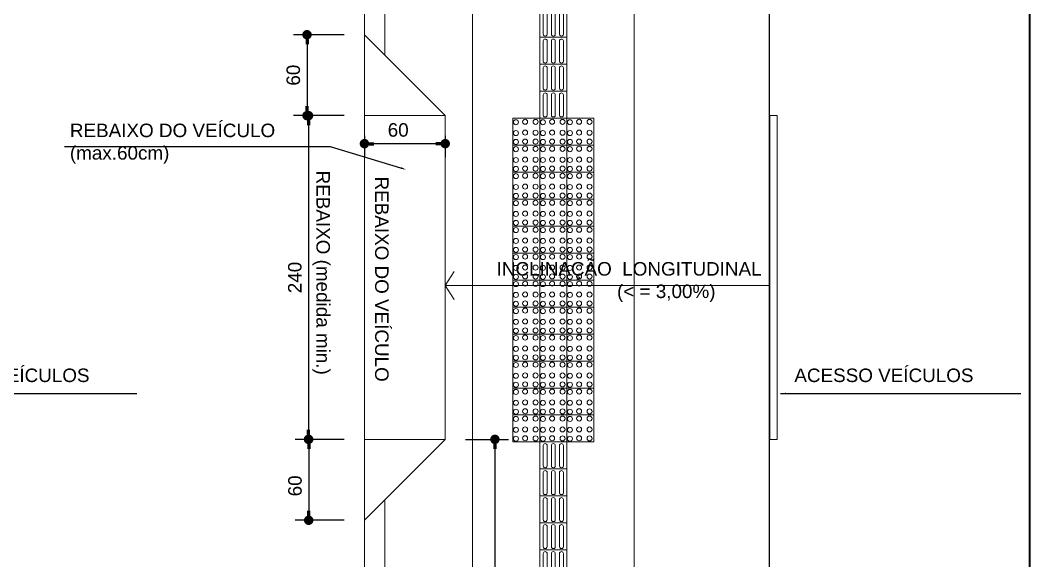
# Model space of a CAD drawing. Header units: millimetres. Extents: x 2084 to 63904, y -2368 to 2343.
# Drawn here: x 63156 to 63904, y -1231 to -830 of the extents above; entities that cross this region are included whole.
import ezdxf
from ezdxf import colors
from ezdxf.entities.mleader import LeaderData, LeaderLine
from ezdxf.math import Vec2, Vec3

# ---------------------------------------------------------------- set-up
doc = ezdxf.new("R2010")
doc.units = ezdxf.units.MM
doc.header["$PDMODE"] = 2
doc.layers.get('0').update_dxf_attribs({"color": 8})
doc.layers.get('Defpoints').update_dxf_attribs({"lineweight": 0})
for name, color, linetype in [('01', 1, 'Continuous'), ('LINHAS', 3, 'Continuous'), ('TEXTO', 2, 'Continuous')]:
    doc.layers.add(name, color=color, linetype=linetype)
for name, color, linetype, lineweight in [('BLOCOS', 1, 'Continuous', 5), ('COTAS', 1, 'Continuous', 0), ('P1', 1, 'Continuous', 5), ('P4', 4, 'Continuous', 40), ('P6', 6, 'Continuous', 60), ('PASSEIO PÚBLIOO', 252, 'Continuous', 13), ('PISO PODOTÁTIL-ALERTA', 1, 'Continuous', 5)]:
    doc.layers.add(name, color=color, linetype=linetype, lineweight=lineweight)
doc.styles.get("Standard").update_dxf_attribs({"font": 'arial.ttf'})
doc.dimstyles.new('1-50', dxfattribs={"dimtxt": 10, "dimasz": 7, "dimexe": 10, "dimexo": 15, "dimgap": 5, "dimtad": 1, "dimdec": 0, "dimtxsty": 'Standard', "dimblk": 'DOT', "dimcen": 2.5, "dimclrd": 5, "dimclre": 5, "dimclrt": 7, "dimadec": 0, "dimazin": 0, "dimtfac": 1, "dimtdec": 0, "dimtmove": 0, "dimatfit": 3, "dimldrblk": 'DOT', "dimfxl": 10, "dimarcsym": 0})

# ---------------------------------------------------------------- blocks, each defined once
blk = doc.blocks.new('DOT')
at = {"layer": 'P6', "color": 0, "linetype": 'ByBlock'}
blk.add_line((-0.5, 0), (-1, 0), dxfattribs=at)
at = {"layer": 'P6', "color": 0, "linetype": 'ByBlock', "const_width": 0.5}
blk.add_lwpolyline([(-0.25, 0, 1), (0.25, 0, 1)], format="xyb", close=True, dxfattribs=at)
blk = doc.blocks.new('*D70')
at = {"layer": 'BLOCOS', "color": 5, "lineweight": -2, "transparency": 16777216}
for p, q in [((63396.4, -1141), (63360.08, -1141)), ((63370.08, -1148), (63370.08, -1194)), ((63396.4, -1201), (63360.08, -1201))]:
    blk.add_line(p, q, dxfattribs=at)
at = {"layer": 'Defpoints', "color": 0, "transparency": 16777216}
for p in [(63411.4, -1141), (63370.08, -1201), (63411.4, -1201, 10)]:
    blk.add_point(p, dxfattribs=at)
at = {"layer": 'BLOCOS', "color": 5, "lineweight": -2, "transparency": 16777216, "xscale": 7, "yscale": 7, "zscale": 7}
for p, rotation in [((63370.08, -1141), 90), ((63370.08, -1201), 270)]:
    blk.add_blockref('DOT', p, dxfattribs=dict(at, rotation=rotation))
at = {"layer": 'BLOCOS', "color": 7, "transparency": 16777216, "insert": (63359.97, -1175.49), "char_height": 10, "attachment_point": 5, "rotation": 90}
blk.add_mtext('60', dxfattribs=at)
blk = doc.blocks.new('_DOT')
at = {"color": 0, "linetype": 'ByBlock', "lineweight": -2}
blk.add_line((-0.5, 0), (-1, 0), dxfattribs=at)
at = {"linetype": 'ByBlock', "lineweight": -2, "const_width": 0.5}
blk.add_lwpolyline([(-0.25, 0, 1), (0.25, 0, 1)], format="xyb", close=True, dxfattribs=at)
blk = doc.blocks.new('*D73')
at = {"layer": 'BLOCOS', "color": 5, "lineweight": -2, "transparency": 16777216}
for p, q in [((63411.4, -916), (63411.4, -931.77)), ((63471.29, -916), (63471.29, -931.77)), ((63464.29, -921.77), (63418.4, -921.77))]:
    blk.add_line(p, q, dxfattribs=at)
at = {"layer": 'Defpoints', "color": 0, "transparency": 16777216}
for p in [(63411.4, -901), (63471.29, -901), (63411.4, -921.77)]:
    blk.add_point(p, dxfattribs=at)
at = {"layer": 'BLOCOS', "color": 5, "lineweight": -2, "transparency": 16777216, "xscale": 7, "yscale": 7, "zscale": 7, "rotation": 180}
blk.add_blockref('DOT', (63411.4, -921.77), dxfattribs=at)
at = {"layer": 'BLOCOS', "color": 5, "lineweight": -2, "transparency": 16777216, "xscale": 7, "yscale": 7, "zscale": 7}
blk.add_blockref('DOT', (63471.29, -921.77), dxfattribs=at)
at = {"layer": 'BLOCOS', "color": 7, "transparency": 16777216, "insert": (63436.4, -911.66), "char_height": 10, "attachment_point": 5}
blk.add_mtext('60', dxfattribs=at)
blk = doc.blocks.new('*D71')
at = {"color": 5, "lineweight": -2, "transparency": 16777216}
for p, q in [((63396.4, -901), (63359.94, -901)), ((63369.94, -908), (63369.94, -1134)), ((63396.4, -1141), (63359.94, -1141))]:
    blk.add_line(p, q, dxfattribs=at)
at = {"layer": 'Defpoints', "color": 0, "transparency": 16777216}
for p in [(63411.4, -901), (63369.94, -1141), (63411.4, -1141)]:
    blk.add_point(p, dxfattribs=at)
at = {"color": 5, "lineweight": -2, "transparency": 16777216, "xscale": 7, "yscale": 7, "zscale": 7}
for p, rotation in [((63369.94, -901), 90), ((63369.94, -1141), 270)]:
    blk.add_blockref('DOT', p, dxfattribs=dict(at, rotation=rotation))
at = {"color": 7, "transparency": 16777216, "insert": (63359.84, -1021), "char_height": 10, "attachment_point": 5, "rotation": 90}
blk.add_mtext('240', dxfattribs=at)
blk = doc.blocks.new('*D72')
at = {"color": 5, "lineweight": -2, "transparency": 16777216}
for p, q in [((63396.4, -841), (63358.83, -841)), ((63368.83, -848), (63368.83, -894)), ((63396.4, -901), (63358.83, -901))]:
    blk.add_line(p, q, dxfattribs=at)
at = {"layer": 'Defpoints', "color": 0, "transparency": 16777216}
for p in [(63411.4, -841, 10), (63368.83, -901), (63411.4, -901, 10)]:
    blk.add_point(p, dxfattribs=at)
at = {"color": 5, "lineweight": -2, "transparency": 16777216, "xscale": 7, "yscale": 7, "zscale": 7}
for p, rotation in [((63368.83, -841), 90), ((63368.83, -901), 270)]:
    blk.add_blockref('DOT', p, dxfattribs=dict(at, rotation=rotation))
at = {"color": 7, "transparency": 16777216, "insert": (63358.72, -871), "char_height": 10, "attachment_point": 5, "rotation": 90}
blk.add_mtext('60', dxfattribs=at)
blk = doc.blocks.new('Piso tátil direcional')
for p, q in [((0, 0), (20, 0)), ((0, 0), (0, -20)), ((20, 0), (20, -20)), ((2.71, -2.52), (17.6, -2.52)), ((17.6, -5.44), (2.71, -5.44)), ((2.71, -8.54), (17.6, -8.54)), ((17.6, -11.46), (2.71, -11.46)), ((17.6, -14.56), (2.71, -14.56)), ((20, -20), (0, -20)), ((2.71, -17.48), (17.6, -17.48))]:
    blk.add_line(p, q)
for centre, start, end in [((2.71, -3.98), 90, 270), ((2.71, -3.98), 90, 270), ((17.6, -3.98), 270, 90), ((2.71, -10), 90, 270), ((2.71, -10), 90, 270), ((2.71, -16.02), 90, 270), ((2.71, -16.02), 90, 270), ((17.6, -10), 270, 90), ((17.6, -16.02), 270, 90)]:
    blk.add_arc(centre, 1.46, start, end)
blk = doc.blocks.new('*D118')
at = {"layer": 'COTAS', "color": 5, "lineweight": -2, "transparency": 16777216}
for p, q in [((63486.29, -1141), (63518.09, -1141)), ((63508.09, -1148), (63508.09, -1389.03)), ((63486.29, -1396.03), (63518.09, -1396.03))]:
    blk.add_line(p, q, dxfattribs=at)
at = {"layer": 'Defpoints', "color": 0, "transparency": 16777216}
for p in [(63471.29, -1141, -10), (63471.29, -1396.03), (63508.09, -1396.03)]:
    blk.add_point(p, dxfattribs=at)
at = {"layer": 'COTAS', "color": 5, "lineweight": -2, "transparency": 16777216, "xscale": 7, "yscale": 7, "zscale": 7}
for p, rotation in [((63508.09, -1141), 90), ((63508.09, -1396.03), 270)]:
    blk.add_blockref('DOT', p, dxfattribs=dict(at, rotation=rotation))
at = {"layer": 'COTAS', "color": 7, "transparency": 16777216, "insert": (63497.99, -1268.52), "char_height": 10, "attachment_point": 5, "rotation": 90}
blk.add_mtext('255', dxfattribs=at)
blk = doc.blocks.new('Piso tátil alerta')
for p, q in [((-20, 0), (0, 0)), ((-20, 0), (-20, -20)), ((0, 0), (0, -20)), ((0, -20), (-20, -20))]:
    blk.add_line(p, q)
for centre in [(-17.71, -2.43), (-17.71, -9.04), (-10.91, -2.74), (-3.18, -2.67), (-3.18, -9.28), (-10.91, -9.34), (-17.71, -17.08), (-10.91, -17.38), (-3.18, -17.32)]:
    blk.add_circle(centre, 1.86)

msp = doc.modelspace()

# ---------------------------------------------------------------- linework, layer by layer
at = {"layer": '01'}
for p, q in [((63064.67, -1107.04), (63232.01, -1107.04)), ((63719.75, -1107.04), (63887.09, -1107.04))]:
    msp.add_line(p, q, dxfattribs=at)
at = {"layer": 'BLOCOS'}
for points in [[(63477.93, -1016.5), (63471.29, -1026.85)], [(63477.93, -1037.2), (63471.29, -1026.85)]]:
    msp.add_lwpolyline(points, dxfattribs=at)
at = {"layer": 'COTAS'}
msp.add_line((63471.29, -1026.85), (63711.24, -1026.85), dxfattribs=at)
at = {"layer": 'COTAS', "elevation": -10}
msp.add_lwpolyline([(63711.85, -1141), (63717.28, -1141), (63717.28, -901), (63711.85, -901)], close=True, dxfattribs=at)
at = {"layer": 'LINHAS'}
msp.add_line((63711.24, -692.23), (63711.24, -1542.2), dxfattribs=at)
at = {"layer": 'P1'}
for p, q in [((63411.4, -692.23), (63411.4, -1542.93)), ((63426.4, -692.23), (63426.4, -856.03)), ((63411.4, -841, -10), (63471.29, -901, -10)), ((63471.29, -901, -10), (63411.4, -901, -10)), ((63471.29, -1141, -10), (63471.29, -901, -10)), ((63471.29, -1141, -10), (63411.4, -1141, -10)), ((63411.4, -1201), (63471.29, -1141, -10)), ((63426.4, -1185.98), (63426.4, -1542.93))]:
    msp.add_line(p, q, dxfattribs=at)
at = {"layer": 'P4'}
msp.add_line((63904.5, -2368.06), (63904.5, -388.48), dxfattribs=at)
at = {"layer": 'PASSEIO PÚBLIOO'}
for p, q in [((63491.4, -692.23), (63491.4, -1542.93)), ((63611.4, -692.23), (63611.4, -1542.93))]:
    msp.add_line(p, q, dxfattribs=at)

# ---------------------------------------------------------------- block references
at = {"layer": 'BLOCOS', "rotation": 270}
for p in [(63561.4, -822.93), (63561.4, -842.93), (63561.4, -862.93), (63561.4, -882.93), (63561.4, -1142.93), (63561.4, -1162.93), (63561.4, -1182.93), (63561.4, -1202.93), (63561.4, -1222.93)]:
    msp.add_blockref('Piso tátil direcional', p, dxfattribs=at)
at = {"layer": 'PISO PODOTÁTIL-ALERTA', "xscale": -1, "rotation": 180}
for p in [(63541.4, -922.93), (63561.4, -922.93), (63581.4, -922.93), (63541.4, -942.93), (63561.4, -942.93), (63581.4, -942.93), (63541.4, -962.93), (63561.4, -962.93), (63581.4, -962.93), (63541.4, -982.93), (63561.4, -982.93), (63581.4, -982.93), (63541.4, -1002.93), (63561.4, -1002.93), (63581.4, -1002.93), (63541.4, -1022.93), (63561.4, -1022.93), (63581.4, -1022.93), (63541.4, -1042.93), (63561.4, -1042.93), (63581.4, -1042.93), (63541.4, -1062.93), (63561.4, -1062.93), (63581.4, -1062.93), (63541.4, -1082.93), (63561.4, -1082.93), (63581.4, -1082.93), (63541.4, -1102.93), (63561.4, -1102.93), (63581.4, -1102.93), (63541.4, -1122.93), (63561.4, -1122.93), (63581.4, -1122.93), (63541.4, -1142.93), (63561.4, -1142.93), (63581.4, -1142.93)]:
    msp.add_blockref('Piso tátil alerta', p, dxfattribs=at)

# ---------------------------------------------------------------- texts
at = {"layer": 'TEXTO', "char_height": 10, "width": 935.5662, "attachment_point": 1}
for s, insert in [('REBAIXO DO VEÍCULO\\P\\pt90;(max.60cm) ', (63193.11, -906.93)), ('INCLINAÇÃO  LONGITUDINAL\\P                       (< = 3,00%)', (63509.33, -1009.57)), ('ACESSO VEÍCULOS', (63074.92, -1088.51)), ('ACESSO VEÍCULOS', (63730.01, -1088.51))]:
    msp.add_mtext(s, dxfattribs=dict(at, insert=insert))
at = {"layer": 'TEXTO', "char_height": 10, "width": 935.5662, "attachment_point": 1, "rotation": 270}
for s, insert in [('REBAIXO (medida min.)', (63385.8, -941.75, -10)), ('REBAIXO DO VEÍCULO', (63429.29, -946.15, -10))]:
    msp.add_mtext(s, dxfattribs=dict(at, insert=insert))

# ---------------------------------------------------------------- dimensions: what is measured, and where the dimension line sits
for base, p1, p2, picture, middle in [((63368.83, -901, -20), (63411.4, -841, -10), (63411.4, -901, -10), '*D72', (63358.72, -871, -20)), ((63369.94, -1141, -10), (63411.4, -901, -10), (63411.4, -1141, -10), '*D71', (63359.84, -1021, -10))]:
    dim = msp.add_linear_dim(base=base, p1=p1, p2=p2, angle=270, dimstyle='1-50', override={"dimblk": 'DOT', "dimldrblk": 'DOT', "dimfxl": 5})
    dim.commit()
    dim.dimension.update_dxf_attribs({"geometry": picture, "text_midpoint": middle})
at = {"layer": 'BLOCOS'}
dim = msp.add_linear_dim(base=(63411.4, -921.77, -10), p1=(63471.29, -901, -10), p2=(63411.4, -901, -10), dimstyle='1-50', override={"dimblk": 'DOT', "dimldrblk": 'DOT', "dimfxl": 5}, dxfattribs=at)
dim.commit()
dim.dimension.update_dxf_attribs({"geometry": '*D73', "text_midpoint": (63436.4, -921.77, -10), "dimtype": 160})
dim = msp.add_linear_dim(base=(63370.08, -1201, -10), p1=(63411.4, -1141, -10), p2=(63411.4, -1201), angle=270, dimstyle='1-50', override={"dimblk": 'DOT', "dimldrblk": 'DOT', "dimfxl": 5}, dxfattribs=at)
dim.commit()
dim.dimension.update_dxf_attribs({"geometry": '*D70', "text_midpoint": (63370.08, -1175.49, -10), "dimtype": 160})
at = {"layer": 'COTAS'}
dim = msp.add_linear_dim(base=(63508.09, -1396.03), p1=(63471.29, -1141, -10), p2=(63471.29, -1396.03), angle=90, dimstyle='1-50', override={"dimblk": 'DOT', "dimldrblk": 'DOT', "dimfxl": 5}, dxfattribs=at)
dim.commit()
dim.dimension.update_dxf_attribs({"geometry": '*D118', "text_midpoint": (63497.99, -1268.52)})

# ---------------------------------------------------------------- leaders
ml = msp.add_multileader_mtext('Standard', dxfattribs=at)
ml.set_content('', color=256)
ml.set_leader_properties()
ml.build(insert=Vec2(0, 0))
ml.multileader.update_dxf_attribs({"dogleg_length": 197.15})
ctx = ml.context
ctx.base_point, ctx.plane_origin = Vec3(63185.01, -924.14, 10), Vec3(63442.26, -940.97, 10)
notes = []
notes.append((ctx, [(0, (1, 1, 0), (63386.16, -924.14, 10), (-1, 0), 197.15, [(0, [(63442.26, -940.97, 10)], 0, [])])]))
ctx.mtext.insert, ctx.mtext.flow_direction = Vec3(63187.01, -922.14, 10), 5
ml = msp.add_multileader_mtext('Standard', dxfattribs=at)
ml.set_content('', color=256)
ml.set_leader_properties()
ml.build(insert=Vec2(0, 0))
ctx = ml.context
ctx.base_point, ctx.plane_origin = Vec3(63242.83, -1107.04), Vec3(63064.67, -1107.04)
notes.append((ctx, [(0, (1, 1, 0), (63234.83, -1107.04), (1, 0), 8, [(0, [(63064.67, -1107.04)], 0, [])])]))
ctx.mtext.insert, ctx.mtext.flow_direction = Vec3(63244.83, -1105.04), 5
ml = msp.add_multileader_mtext('Standard', dxfattribs=at)
ml.set_content('', color=256)
ml.set_leader_properties()
ml.build(insert=Vec2(0, 0))
ctx = ml.context
ctx.base_point, ctx.plane_origin = Vec3(63897.91, -1107.04), Vec3(63719.75, -1107.04)
notes.append((ctx, [(0, (1, 1, 0), (63889.91, -1107.04), (1, 0), 8, [(0, [(63719.75, -1107.04)], 0, [])])]))
ctx.mtext.insert, ctx.mtext.flow_direction = Vec3(63899.91, -1105.04), 5
for ctx, leaders in notes:
    for number, flags, end, landing, length, lines in leaders:
        leader = LeaderData()
        leader.index, (leader.has_last_leader_line, leader.has_dogleg_vector, leader.attachment_direction) = number, flags
        leader.last_leader_point, leader.dogleg_vector, leader.dogleg_length = Vec3(end), Vec3(landing), length
        for number, points, colour, breaks in lines:
            line = LeaderLine()
            line.index, line.vertices, line.color, line.breaks = number, Vec3.list(points), colors.encode_raw_color(colour), breaks
            leader.lines.append(line)
        ctx.leaders.append(leader)

doc.saveas('drawing.dxf')
